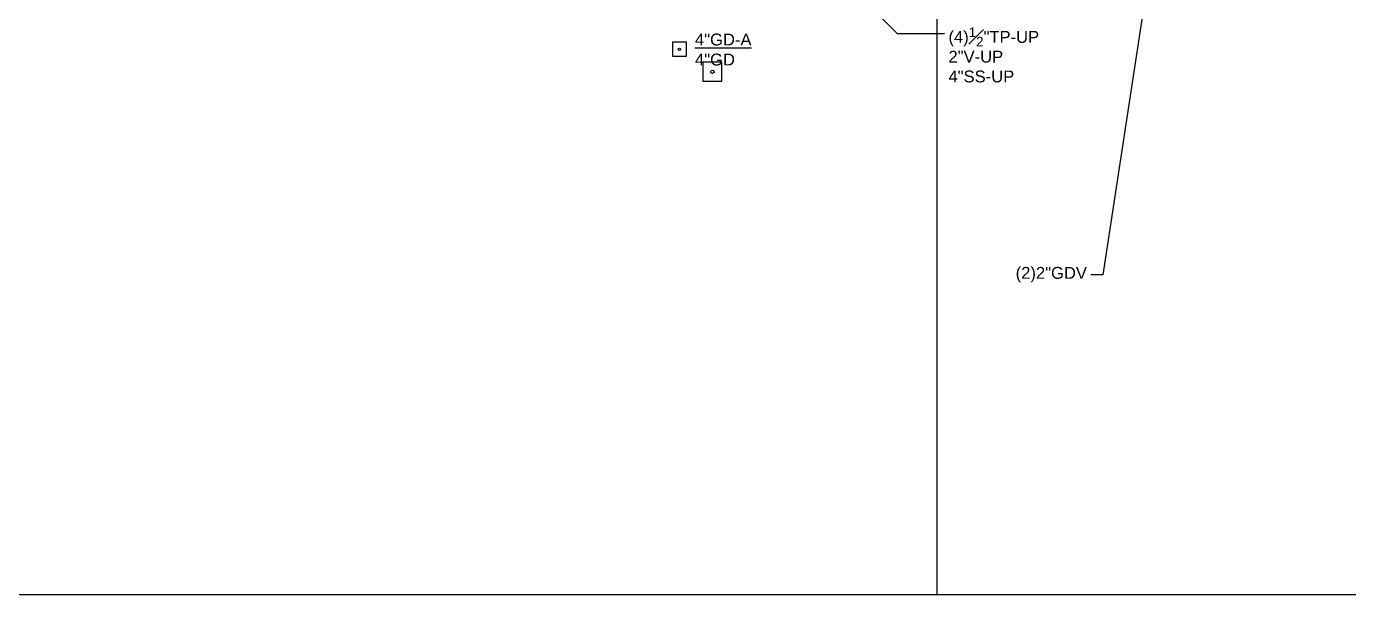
# Model space of a CAD drawing. Extents: x -3956 to 1666, y -2601 to 1886.
# Drawn here: x -3316 to -2314, y -346 to 85 of the extents above; entities that cross this region are included whole.
import ezdxf

# ---------------------------------------------------------------- set-up
doc = ezdxf.new("R2010")
doc.units = 0
doc.header["$LTSCALE"] = 36
doc.header["$MEASUREMENT"] = 0
for name, color, linetype in [('G-ANNO-TEXT', 70, 'Continuous'), ('P-GD-N', 3, 'Continuous'), ('P-GD-N @ 128', 3, 'Continuous'), ('P-GD-N @ 96', 3, 'Continuous')]:
    doc.layers.add(name, color=color, linetype=linetype)
doc.styles.add('Arial', font='arial.ttf')

# ---------------------------------------------------------------- blocks, each defined once
blk = doc.blocks.new('*U17')
at = {"linetype": 'Continuous'}
blk.add_lwpolyline([(-0.0556, -0.0556), (0.0556, -0.0556), (0.0556, 0.0556), (-0.0556, 0.0556)], close=True, dxfattribs=at)
at = {"color": 7, "linetype": 'Continuous'}
blk.add_circle((0, 0), 0.01, dxfattribs=at)
blk = doc.blocks.new('*U1596')
at = {"layer": 'P-GD-N @ 128', "xscale": 128, "yscale": 128, "zscale": 128}
blk.add_blockref('*U17', (-2796, 50.7), dxfattribs=at)
at = {"layer": 'P-GD-N @ 96', "xscale": 96, "yscale": 96, "zscale": 96}
blk.add_blockref('*U17', (-2821, 67.7), dxfattribs=at)

msp = doc.modelspace()

# ---------------------------------------------------------------- linework, layer by layer
at = {"layer": 'DEFPOINTS'}
for p, q in [((-2625.7, 1886.1), (-2625.7, -345.9)), ((-3955.5, -345.9), (-919.5, -345.9)), ((-2625.7, -345.9), (410.3, -345.9))]:
    msp.add_line(p, q, dxfattribs=at)
at = {"layer": 'G-ANNO-TEXT'}
for points in [[(-2414.8, 454.9), (-2500, -103.3), (-2509, -103.3)], [(-2674.5, 98.3), (-2656, 79.7), (-2620, 79.7)]]:
    msp.add_lwpolyline(points, dxfattribs=at)

# ---------------------------------------------------------------- block references
at = {"layer": 'P-GD-N'}
msp.add_blockref('*U1596', (0, 0), dxfattribs=at)

# ---------------------------------------------------------------- texts
at = {"layer": 'G-ANNO-TEXT', "style": 'Arial'}
for s, p in [('%%U4"GD-A', (-2809.2, 70.6)), ('4"GD', (-2809.2, 55.4))]:
    msp.add_text(s, height=9, dxfattribs=at).set_placement(p)
at = {"layer": 'G-ANNO-TEXT', "char_height": 9, "style": 'Arial'}
for s, insert, attachment_point in [('\\A1;(4){\\H0.8x;\\S1#2;}"TP-UP\\P2"V-UP\\P4"SS-UP', (-2617, 84.3), 1), ('(2)2"GDV', (-2512, -97.4), 3)]:
    msp.add_mtext(s, dxfattribs=dict(at, insert=insert, attachment_point=attachment_point))

doc.saveas('drawing.dxf')
